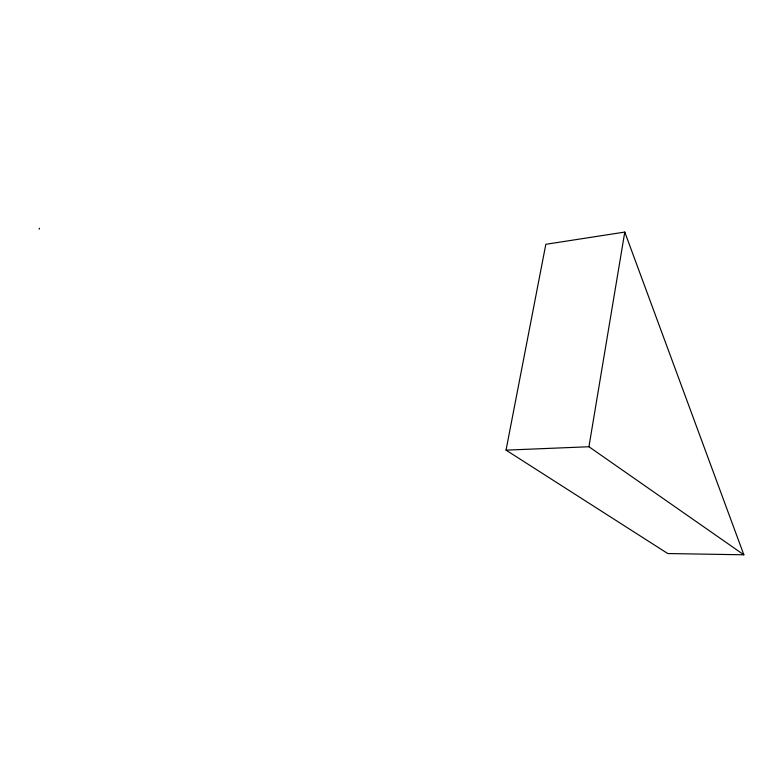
<?xml version="1.0" encoding="UTF-8"?>
<svg xmlns="http://www.w3.org/2000/svg" width="783" height="783" viewBox="0 0 783 783"><rect width="100%" height="100%" fill="white"/><g stroke="black" fill="none" stroke-linecap="round" stroke-linejoin="round"><path stroke-width="1.17" d="M743.85 554.795L588.933 446.741L624.775 232.081L545.829 244.296L506.033 450.137L667.762 553.542L743.85 554.795L624.775 232.081M39.15 229.165L39.502 228.205M506.033 450.137L588.933 446.741"/></g></svg>
